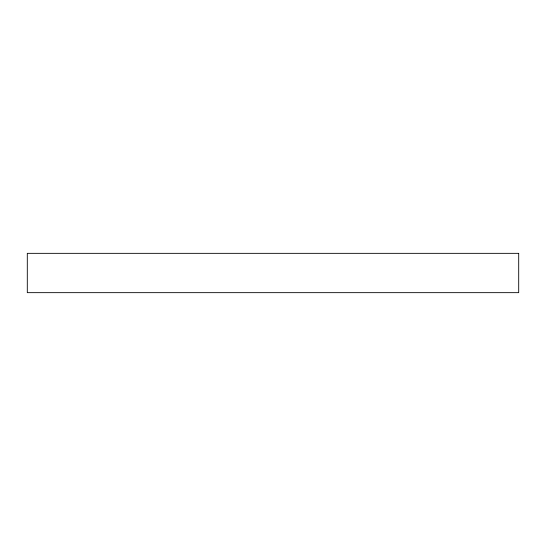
<?xml version="1.0" encoding="UTF-8"?>
<svg xmlns="http://www.w3.org/2000/svg" width="546" height="546" viewBox="0 0 546 546"><rect width="100%" height="100%" fill="white"/><g stroke="black" fill="none" stroke-linecap="round" stroke-linejoin="round"><path stroke-width="0.82" d="M518.7 253.344L27.3 253.344L27.3 292.656L518.7 292.656L518.7 253.344"/></g></svg>
